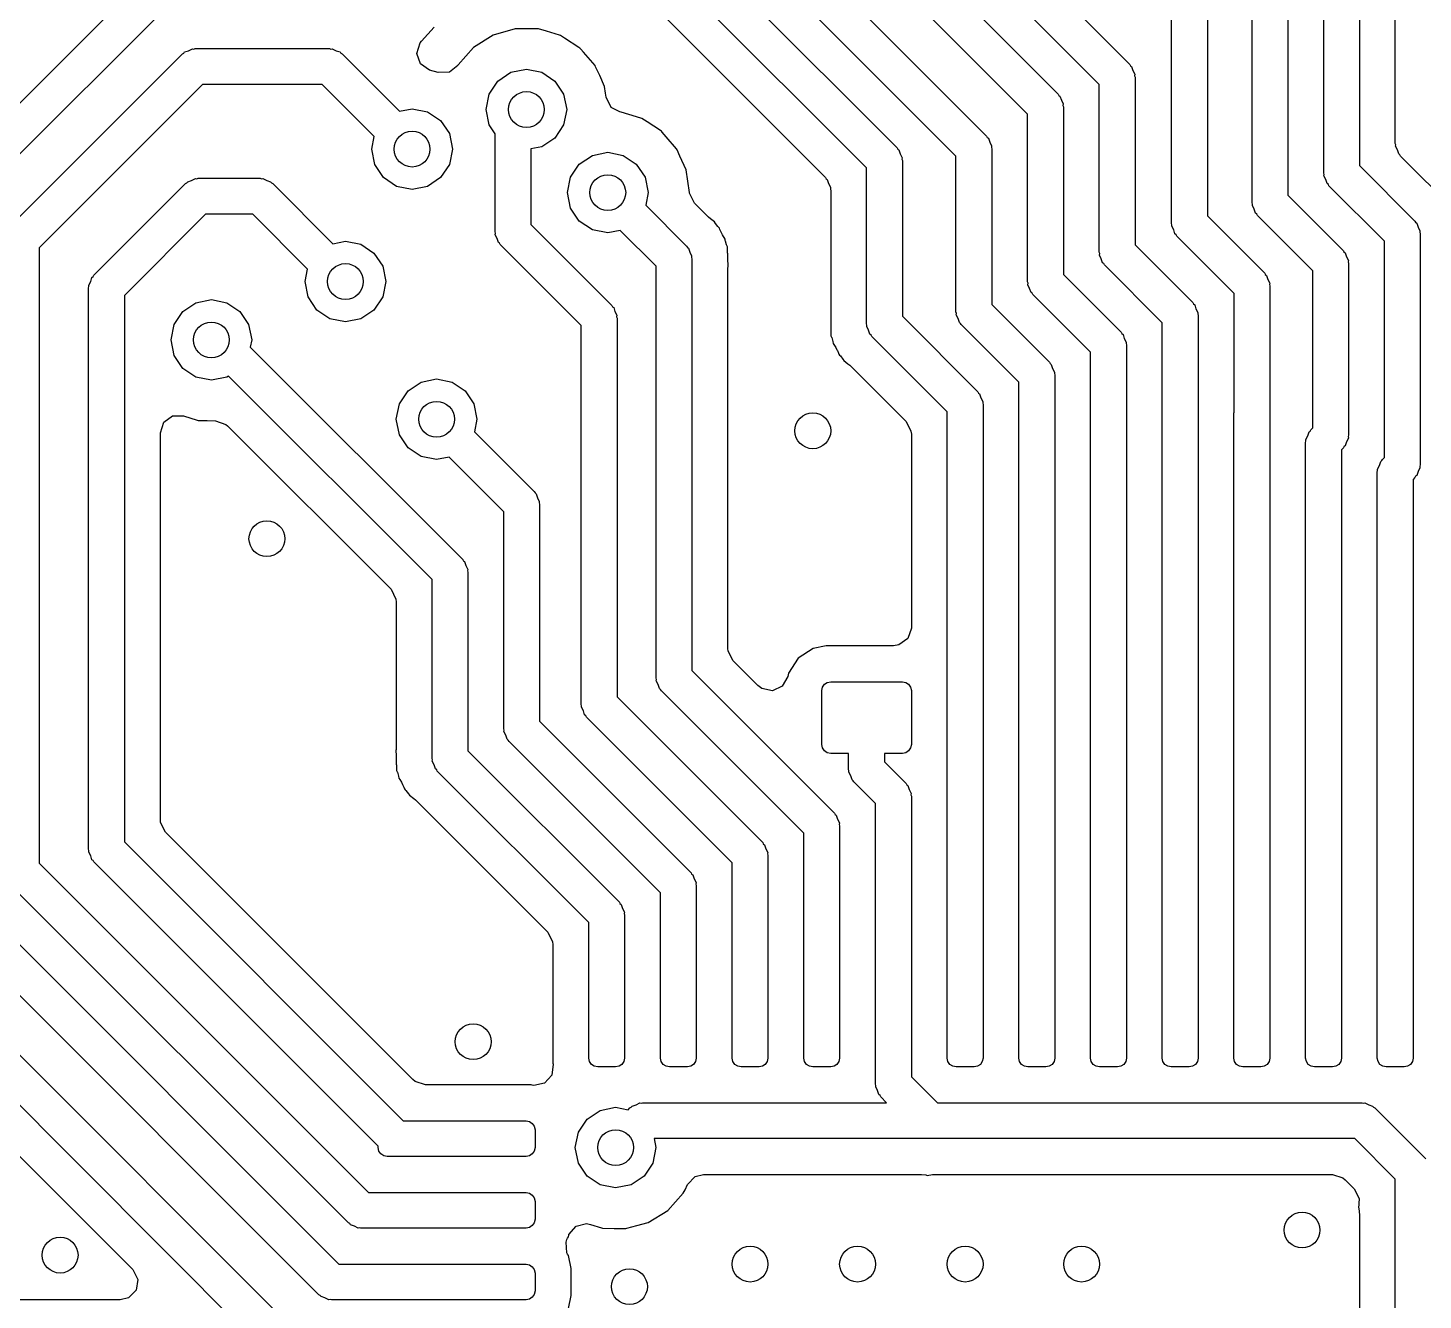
# Model space of a CAD drawing. Extents: x 100.2 to 143.8, y -109.8 to -50.2.
# Drawn here: x 126.22 to 134.01, y -96.2 to -89.1 of the extents above; entities that cross this region are included whole.
import ezdxf

# ---------------------------------------------------------------- set-up
doc = ezdxf.new("R2010")
doc.units = 0
doc.layers.add('BLACK', color=7, linetype='CONTINUOUS')

msp = doc.modelspace()

# ---------------------------------------------------------------- linework, layer by layer
at = {"layer": 'BLACK', "linetype": 'CONTINUOUS'}
for p, q in [((133.85, -89.7462), (133.85, -76.4529)), ((133.651, -76.577), (133.651, -89.8702)), ((133.451, -89.9116), (133.451, -76.6184)), ((133.251, -76.7425), (133.251, -90.0357)), ((133.051, -90.0771), (133.051, -76.7839)), ((132.602, -90.1927), (132.602, -76.8994)), ((132.802, -76.858), (132.802, -90.1512)), ((126.877, -83.8133), (132.369, -89.3054)), ((132.198, -89.4175), (126.765, -83.984)), ((126.736, -84.2373), (131.969, -89.4709)), ((131.799, -89.583), (126.624, -84.408)), ((129.212, -87.3477), (131.57, -89.7053)), ((131.399, -89.8174), (129.041, -87.4598)), ((128.813, -87.5132), (131.07, -89.7708)), ((130.9, -89.8829), (128.642, -87.6253)), ((128.458, -87.7238), (130.671, -89.9363)), ((125.708, -89.9883), (126.93, -88.7667)), ((127.042, -88.9374), (125.879, -90.1004)), ((128.417, -89.1758), (128.488, -89.0972)), ((128.933, -89.1082), (128.822, -89.1398)), ((128.94, -89.1063), (128.933, -89.1082)), ((128.933, -89.1082), (128.933, -89.1082)), ((128.947, -89.1063), (128.94, -89.1063)), ((128.992, -89.1066), (128.947, -89.1063)), ((129.069, -89.1071), (128.992, -89.1066)), ((129.114, -89.1207), (129.069, -89.1071)), ((129.186, -89.142), (129.114, -89.1207)), ((127.146, -89.2195), (127.154, -89.217)), ((127.154, -89.217), (127.903, -89.217)), ((127.903, -89.217), (127.911, -89.2195)), ((128.391, -89.2445), (128.409, -89.1859)), ((128.409, -89.1859), (128.417, -89.1758)), ((128.707, -89.2106), (128.621, -89.3073)), ((128.816, -89.1417), (128.707, -89.2106)), ((128.822, -89.1398), (128.816, -89.1417)), ((128.822, -89.1398), (128.822, -89.1398)), ((129.192, -89.1441), (129.186, -89.142)), ((129.186, -89.142), (129.186, -89.142)), ((129.215, -89.1584), (129.192, -89.1441)), ((129.295, -89.2104), (129.215, -89.1584)), ((129.301, -89.2142), (129.295, -89.2104)), ((129.295, -89.2104), (129.295, -89.2104)), ((129.305, -89.2196), (129.301, -89.2142)), ((126.112, -90.2173), (127.083, -89.2463)), ((127.083, -89.2463), (127.09, -89.2426)), ((127.09, -89.2426), (127.095, -89.2361)), ((127.095, -89.2361), (127.117, -89.2289)), ((127.117, -89.2289), (127.138, -89.2182)), ((127.138, -89.2182), (127.146, -89.2195)), ((127.911, -89.2195), (127.919, -89.2182)), ((127.919, -89.2182), (127.94, -89.2289)), ((127.94, -89.2289), (127.962, -89.2361)), ((127.962, -89.2361), (127.967, -89.2426)), ((127.967, -89.2426), (127.974, -89.2463)), ((127.974, -89.2463), (128.294, -89.5669)), ((128.412, -89.3023), (128.391, -89.2445)), ((129.32, -89.2367), (129.305, -89.2196)), ((129.305, -89.2196), (129.305, -89.2196)), ((129.385, -89.312), (129.32, -89.2367)), ((128.462, -89.337), (128.412, -89.3023)), ((128.509, -89.3511), (128.462, -89.337)), ((128.572, -89.3489), (128.509, -89.3511)), ((128.619, -89.3114), (128.572, -89.3489)), ((128.621, -89.3073), (128.619, -89.3114)), ((128.842, -89.3981), (128.915, -89.3493)), ((128.915, -89.3493), (129.002, -89.3322)), ((129.002, -89.3322), (129.088, -89.3493)), ((129.088, -89.3493), (129.161, -89.3981)), ((129.388, -89.3184), (129.385, -89.312)), ((129.411, -89.3682), (129.388, -89.3184)), ((129.388, -89.3184), (129.388, -89.3184)), ((129.438, -89.4295), (129.411, -89.3682)), ((132.369, -89.3054), (132.372, -89.3126)), ((132.372, -89.3126), (132.379, -89.3173)), ((132.379, -89.3173), (132.386, -89.3396)), ((132.386, -89.3396), (132.397, -89.3605)), ((132.397, -89.3605), (132.396, -89.3684)), ((132.396, -89.3684), (132.398, -89.3761)), ((127.195, -89.417), (126.283, -90.3294)), ((127.862, -89.417), (127.195, -89.417)), ((128.153, -89.7083), (127.862, -89.417)), ((128.794, -89.4711), (128.842, -89.3981)), ((129.161, -89.3981), (129.209, -89.4711)), ((129.444, -89.4659), (129.438, -89.4295)), ((132.198, -90.3537), (132.198, -89.4175)), ((132.398, -89.3761), (132.398, -90.3123)), ((128.777, -89.5572), (128.794, -89.4711)), ((129.209, -89.4711), (129.227, -89.5572)), ((129.447, -89.4889), (129.444, -89.4659)), ((129.475, -89.5454), (129.447, -89.4889)), ((131.969, -89.4709), (131.973, -89.4781)), ((131.973, -89.4781), (131.979, -89.4828)), ((131.979, -89.4828), (131.987, -89.5051)), ((131.987, -89.5051), (131.997, -89.5259)), ((131.997, -89.5259), (131.996, -89.5339)), ((128.294, -89.5669), (128.364, -89.553)), ((128.364, -89.553), (128.45, -89.5701)), ((128.45, -89.5701), (128.523, -89.6189)), ((128.794, -89.6433), (128.777, -89.5572)), ((129.227, -89.5572), (129.209, -89.6433)), ((129.524, -89.5696), (129.475, -89.5454)), ((129.524, -89.5707), (129.524, -89.5696)), ((129.53, -89.5727), (129.524, -89.5707)), ((129.574, -89.5858), (129.53, -89.5727)), ((129.53, -89.5727), (129.53, -89.5727)), ((129.641, -89.6057), (129.574, -89.5858)), ((129.647, -89.6077), (129.641, -89.6057)), ((129.641, -89.6057), (129.641, -89.6057)), ((131.799, -90.5192), (131.799, -89.583)), ((131.996, -89.5339), (131.999, -89.5416)), ((131.999, -89.5416), (131.999, -90.4778)), ((128.523, -89.6189), (128.572, -89.6919)), ((128.827, -89.693), (128.794, -89.6433)), ((129.209, -89.6433), (129.161, -89.7163)), ((129.675, -89.626), (129.647, -89.6077)), ((129.75, -89.6741), (129.675, -89.626)), ((129.756, -89.6779), (129.75, -89.6741)), ((129.75, -89.6741), (129.75, -89.6741)), ((129.76, -89.6832), (129.756, -89.6779)), ((129.782, -89.7088), (129.76, -89.6832)), ((129.76, -89.6832), (129.76, -89.6832)), ((128.139, -89.778), (128.153, -89.7083)), ((128.572, -89.6919), (128.589, -89.778)), ((128.827, -90.2402), (128.827, -89.693)), ((129.161, -89.7163), (129.088, -89.7651)), ((129.84, -89.7757), (129.782, -89.7088)), ((131.57, -89.7053), (131.573, -89.7125)), ((131.573, -89.7125), (131.58, -89.7172)), ((131.58, -89.7172), (131.587, -89.7395)), ((131.587, -89.7395), (131.598, -89.7604)), ((131.598, -89.7604), (131.597, -89.7683)), ((133.853, -89.7538), (133.85, -89.7462)), ((133.852, -89.7618), (133.853, -89.7538)), ((133.862, -89.7827), (133.852, -89.7618)), ((128.156, -89.8641), (128.139, -89.778)), ((128.589, -89.778), (128.572, -89.8641)), ((129.088, -89.7651), (129.027, -89.7772)), ((129.027, -89.7772), (129.027, -90.1988)), ((129.297, -89.8618), (129.37, -89.813)), ((129.37, -89.813), (129.456, -89.7959)), ((129.456, -89.7959), (129.542, -89.813)), ((129.542, -89.813), (129.615, -89.8618)), ((129.843, -89.7821), (129.84, -89.7757)), ((129.859, -89.8176), (129.843, -89.7821)), ((129.843, -89.7821), (129.843, -89.7821)), ((129.893, -89.8931), (129.859, -89.8176)), ((131.07, -89.7708), (131.074, -89.778)), ((131.074, -89.778), (131.08, -89.7827)), ((131.08, -89.7827), (131.088, -89.805)), ((131.088, -89.805), (131.098, -89.8259)), ((131.098, -89.8259), (131.097, -89.8338)), ((131.097, -89.8338), (131.1, -89.8415)), ((131.399, -90.687), (131.399, -89.8174)), ((131.597, -89.7683), (131.599, -89.776)), ((131.599, -89.776), (131.599, -90.6456)), ((133.87, -89.8049), (133.862, -89.7827)), ((133.876, -89.8097), (133.87, -89.8049)), ((133.88, -89.8169), (133.876, -89.8097)), ((134.189, -90.1261), (133.88, -89.8169)), ((128.205, -89.9371), (128.156, -89.8641)), ((128.572, -89.8641), (128.523, -89.9371)), ((129.248, -89.9348), (129.297, -89.8618)), ((129.615, -89.8618), (129.664, -89.9348)), ((129.912, -90.0209), (129.893, -89.8931)), ((130.9, -90.7525), (130.9, -89.8829)), ((131.1, -89.8415), (131.1, -90.7111)), ((133.453, -89.9193), (133.451, -89.9116)), ((133.651, -89.8702), (133.96, -90.1795)), ((126.588, -90.4823), (127.1, -89.9703)), ((127.1, -89.9703), (127.107, -89.9666)), ((127.107, -89.9666), (127.112, -89.9601)), ((127.112, -89.9601), (127.134, -89.9529)), ((127.134, -89.9529), (127.155, -89.9422)), ((127.155, -89.9422), (127.163, -89.9435)), ((127.163, -89.9435), (127.171, -89.941)), ((127.171, -89.941), (127.516, -89.941)), ((127.516, -89.941), (127.524, -89.9435)), ((127.524, -89.9435), (127.532, -89.9422)), ((127.532, -89.9422), (127.553, -89.9529)), ((127.553, -89.9529), (127.575, -89.9601)), ((127.575, -89.9601), (127.58, -89.9666)), ((127.58, -89.9666), (127.587, -89.9703)), ((127.587, -89.9703), (127.922, -90.3059)), ((128.278, -89.9859), (128.205, -89.9371)), ((128.364, -90.003), (128.278, -89.9859)), ((128.45, -89.9859), (128.364, -90.003)), ((128.523, -89.9371), (128.45, -89.9859)), ((129.231, -90.0209), (129.248, -89.9348)), ((129.664, -89.9348), (129.681, -90.0209)), ((130.671, -89.9363), (130.674, -89.9435)), ((130.674, -89.9435), (130.681, -89.9482)), ((130.681, -89.9482), (130.688, -89.9705)), ((130.688, -89.9705), (130.699, -89.9913)), ((130.699, -89.9913), (130.698, -89.9955)), ((130.698, -89.9955), (130.699, -90.003)), ((133.452, -89.9273), (133.453, -89.9193)), ((133.463, -89.9482), (133.452, -89.9273)), ((133.47, -89.9704), (133.463, -89.9482)), ((133.477, -89.9752), (133.47, -89.9704)), ((133.48, -89.9824), (133.477, -89.9752)), ((133.79, -90.2916), (133.48, -89.9824)), ((129.248, -90.107), (129.231, -90.0209)), ((129.681, -90.0209), (129.668, -90.0906)), ((129.912, -90.0213), (129.912, -90.0209)), ((129.912, -90.0247), (129.912, -90.0213)), ((129.94, -90.0792), (129.912, -90.0247)), ((130.699, -90.003), (130.7, -90.007)), ((130.7, -90.007), (130.7, -90.7874)), ((133.251, -90.0357), (133.561, -90.345)), ((127.212, -90.141), (126.759, -90.5944)), ((127.475, -90.141), (127.212, -90.141)), ((127.781, -90.4473), (127.475, -90.141)), ((129.297, -90.18), (129.248, -90.107)), ((129.668, -90.0906), (129.896, -90.3193)), ((130.019, -90.1582), (129.94, -90.0792)), ((132.802, -90.1512), (133.122, -90.4709)), ((133.054, -90.0848), (133.051, -90.0771)), ((133.053, -90.0928), (133.054, -90.0848)), ((133.063, -90.1136), (133.053, -90.0928)), ((133.071, -90.1359), (133.063, -90.1136)), ((133.077, -90.1407), (133.071, -90.1359)), ((133.081, -90.1478), (133.077, -90.1407)), ((133.39, -90.4571), (133.081, -90.1478)), ((129.027, -90.1988), (129.478, -90.6503)), ((129.37, -90.2287), (129.297, -90.18)), ((129.456, -90.2459), (129.37, -90.2287)), ((130.029, -90.167), (130.019, -90.1582)), ((130.052, -90.1847), (130.029, -90.167)), ((130.057, -90.1924), (130.052, -90.1847)), ((130.057, -90.1926), (130.057, -90.1924)), ((130.071, -90.2107), (130.057, -90.1926)), ((130.076, -90.2151), (130.071, -90.2107)), ((130.08, -90.2199), (130.076, -90.2151)), ((130.082, -90.2264), (130.08, -90.2199)), ((130.09, -90.2444), (130.082, -90.2264)), ((130.082, -90.2264), (130.082, -90.2264)), ((132.604, -90.2003), (132.602, -90.1927)), ((132.603, -90.2083), (132.604, -90.2003)), ((132.614, -90.2292), (132.603, -90.2083)), ((133.96, -90.1795), (133.964, -90.1867)), ((133.964, -90.1867), (133.97, -90.1914)), ((133.97, -90.1914), (133.978, -90.2137)), ((133.978, -90.2137), (133.988, -90.2346)), ((127.922, -90.3059), (127.992, -90.292)), ((127.992, -90.292), (128.078, -90.3091)), ((128.829, -90.2479), (128.827, -90.2402)), ((128.828, -90.2558), (128.829, -90.2479)), ((128.839, -90.2767), (128.828, -90.2558)), ((128.846, -90.299), (128.839, -90.2767)), ((128.852, -90.3037), (128.846, -90.299)), ((128.856, -90.3109), (128.852, -90.3037)), ((129.526, -90.232), (129.456, -90.2459)), ((129.726, -90.4314), (129.526, -90.232)), ((130.097, -90.2573), (130.09, -90.2444)), ((130.111, -90.28), (130.097, -90.2573)), ((130.112, -90.2889), (130.111, -90.28)), ((130.113, -90.2913), (130.112, -90.2889)), ((130.112, -90.2889), (130.112, -90.2889)), ((130.119, -90.3122), (130.113, -90.2913)), ((132.621, -90.2514), (132.614, -90.2292)), ((132.628, -90.2562), (132.621, -90.2514)), ((132.631, -90.2634), (132.628, -90.2562)), ((132.951, -90.5831), (132.631, -90.2634)), ((133.79, -91.499), (133.79, -90.2916)), ((133.988, -90.2346), (133.987, -90.2425)), ((133.987, -90.2425), (133.99, -90.2502)), ((133.99, -90.2502), (133.99, -91.5405)), ((126.283, -90.3294), (126.283, -93.7623)), ((128.078, -90.3091), (128.151, -90.3579)), ((128.151, -90.3579), (128.2, -90.4309)), ((129.308, -90.7624), (128.856, -90.3109)), ((129.896, -90.3193), (129.9, -90.3265)), ((129.9, -90.3265), (129.906, -90.3312)), ((129.906, -90.3312), (129.914, -90.3535)), ((129.914, -90.3535), (129.924, -90.3744)), ((129.924, -90.3744), (129.923, -90.3823)), ((129.923, -90.3823), (129.926, -90.39)), ((130.124, -90.3228), (130.119, -90.3122)), ((130.125, -90.3503), (130.124, -90.3228)), ((130.125, -90.3524), (130.125, -90.3503)), ((130.125, -90.3576), (130.125, -90.3524)), ((130.126, -90.3621), (130.125, -90.3576)), ((130.126, -90.3815), (130.126, -90.3621)), ((130.126, -90.3852), (130.126, -90.3815)), ((132.201, -90.3614), (132.198, -90.3537)), ((132.199, -90.3693), (132.201, -90.3614)), ((132.21, -90.3902), (132.199, -90.3693)), ((132.398, -90.3123), (132.721, -90.6349)), ((133.561, -90.345), (133.564, -90.3522)), ((133.564, -90.3522), (133.571, -90.3569)), ((133.571, -90.3569), (133.578, -90.3792)), ((133.578, -90.3792), (133.589, -90.4)), ((127.767, -90.517), (127.781, -90.4473)), ((128.2, -90.4309), (128.217, -90.517)), ((129.726, -92.7295), (129.726, -90.4314)), ((129.926, -90.39), (129.926, -92.6881)), ((130.128, -90.4347), (130.126, -90.3852)), ((130.126, -90.4394), (130.128, -90.4347)), ((130.126, -90.4435), (130.126, -90.4394)), ((130.126, -92.564), (130.126, -90.4435)), ((132.217, -90.4125), (132.21, -90.3902)), ((132.224, -90.4172), (132.217, -90.4125)), ((132.227, -90.4244), (132.224, -90.4172)), ((132.55, -90.7471), (132.227, -90.4244)), ((133.39, -91.3335), (133.39, -90.4571)), ((133.589, -90.4), (133.588, -90.408)), ((133.588, -90.408), (133.59, -90.4157)), ((133.59, -90.4157), (133.59, -91.375)), ((126.56, -90.5374), (126.571, -90.5165)), ((126.561, -90.5453), (126.56, -90.5374)), ((126.571, -90.5165), (126.578, -90.4942)), ((126.578, -90.4942), (126.585, -90.4895)), ((126.585, -90.4895), (126.588, -90.4823)), ((127.784, -90.6031), (127.767, -90.517)), ((128.217, -90.517), (128.2, -90.6031)), ((131.801, -90.5269), (131.799, -90.5192)), ((131.8, -90.5348), (131.801, -90.5269)), ((131.81, -90.5557), (131.8, -90.5348)), ((131.999, -90.4778), (132.321, -90.7999)), ((133.122, -90.4709), (133.125, -90.4781)), ((133.125, -90.4781), (133.132, -90.4829)), ((133.132, -90.4829), (133.139, -90.5051)), ((133.139, -90.5051), (133.15, -90.526)), ((133.15, -90.526), (133.148, -90.534)), ((133.148, -90.534), (133.151, -90.5416)), ((126.559, -90.553), (126.561, -90.5453)), ((126.559, -93.685), (126.559, -90.553)), ((126.759, -90.5944), (126.759, -93.6436)), ((127.158, -90.6351), (127.244, -90.618)), ((127.244, -90.618), (127.33, -90.6351)), ((127.833, -90.6761), (127.784, -90.6031)), ((128.2, -90.6031), (128.151, -90.6761)), ((131.818, -90.578), (131.81, -90.5557)), ((131.824, -90.5827), (131.818, -90.578)), ((131.828, -90.5899), (131.824, -90.5827)), ((132.15, -90.9121), (131.828, -90.5899)), ((132.951, -91.247), (132.951, -90.5831)), ((133.151, -90.5416), (133.151, -91.249)), ((127.036, -90.7569), (127.085, -90.6839)), ((127.085, -90.6839), (127.158, -90.6351)), ((127.33, -90.6351), (127.403, -90.6839)), ((127.403, -90.6839), (127.452, -90.7569)), ((127.906, -90.7249), (127.833, -90.6761)), ((128.151, -90.6761), (128.078, -90.7249)), ((129.478, -90.6503), (129.482, -90.6575)), ((129.482, -90.6575), (129.489, -90.6622)), ((129.489, -90.6622), (129.496, -90.6845)), ((129.496, -90.6845), (129.506, -90.7054)), ((131.402, -90.6947), (131.399, -90.687)), ((131.4, -90.7027), (131.402, -90.6947)), ((131.599, -90.6456), (131.921, -90.9673)), ((132.721, -90.6349), (132.724, -90.6421)), ((132.724, -90.6421), (132.731, -90.6469)), ((132.731, -90.6469), (132.738, -90.6691)), ((132.738, -90.6691), (132.749, -90.69)), ((132.749, -90.69), (132.748, -90.698)), ((127.019, -90.843), (127.036, -90.7569)), ((127.452, -90.7569), (127.469, -90.843)), ((127.992, -90.742), (127.906, -90.7249)), ((128.078, -90.7249), (127.992, -90.742)), ((129.308, -92.8767), (129.308, -90.7624)), ((129.506, -90.7054), (129.505, -90.7133)), ((129.505, -90.7133), (129.508, -90.721)), ((129.508, -90.721), (129.508, -92.8353)), ((130.902, -90.7602), (130.9, -90.7525)), ((130.901, -90.7682), (130.902, -90.7602)), ((130.911, -90.789), (130.901, -90.7682)), ((131.1, -90.7111), (131.521, -91.1323)), ((131.411, -90.7235), (131.4, -90.7027)), ((131.418, -90.7458), (131.411, -90.7235)), ((131.425, -90.7506), (131.418, -90.7458)), ((131.428, -90.7577), (131.425, -90.7506)), ((131.75, -91.0794), (131.428, -90.7577)), ((132.55, -94.85), (132.55, -90.7471)), ((132.748, -90.698), (132.75, -90.7057)), ((132.75, -90.7057), (132.75, -94.85)), ((127.036, -90.9291), (127.019, -90.843)), ((127.469, -90.843), (127.461, -90.8827)), ((130.7, -90.7874), (130.7, -90.7901)), ((130.7, -90.7901), (130.701, -90.8197)), ((130.701, -90.8197), (130.705, -90.8281)), ((130.705, -90.8281), (130.705, -90.8281)), ((130.705, -90.8281), (130.706, -90.8303)), ((130.706, -90.8303), (130.712, -90.8512)), ((130.712, -90.8512), (130.714, -90.8626)), ((130.919, -90.8113), (130.911, -90.789)), ((130.925, -90.816), (130.919, -90.8113)), ((130.929, -90.8232), (130.925, -90.816)), ((131.35, -91.2444), (130.929, -90.8232)), ((132.321, -90.7999), (132.324, -90.8071)), ((132.324, -90.8071), (132.331, -90.8119)), ((132.331, -90.8119), (132.338, -90.8341)), ((132.338, -90.8341), (132.349, -90.855)), ((127.085, -91.0021), (127.036, -90.9291)), ((127.461, -90.8827), (128.647, -92.0683)), ((130.714, -90.8626), (130.721, -90.8736)), ((130.721, -90.8736), (130.728, -90.8852)), ((130.728, -90.8852), (130.735, -90.8981)), ((130.735, -90.8981), (130.737, -90.9025)), ((130.737, -90.9025), (130.743, -90.9161)), ((130.743, -90.9161), (130.745, -90.9226)), ((130.745, -90.9226), (130.749, -90.9275)), ((130.749, -90.9275), (130.754, -90.9318)), ((132.15, -94.85), (132.15, -90.9121)), ((132.349, -90.855), (132.348, -90.863)), ((132.348, -90.863), (132.35, -90.8707)), ((132.35, -90.8707), (132.35, -94.85)), ((127.158, -91.0509), (127.085, -91.0021)), ((130.754, -90.9318), (130.768, -90.9499)), ((130.768, -90.9499), (130.773, -90.9579)), ((130.773, -90.9579), (130.796, -90.9755)), ((130.796, -90.9755), (130.806, -90.9843)), ((130.806, -90.9843), (131.121, -91.2985)), ((131.921, -90.9673), (131.924, -90.9745)), ((131.924, -90.9745), (131.931, -90.9792)), ((131.931, -90.9792), (131.938, -91.0015)), ((131.938, -91.0015), (131.949, -91.0224)), ((127.244, -91.068), (127.158, -91.0509)), ((127.33, -91.0509), (127.244, -91.068)), ((127.34, -91.0443), (127.33, -91.0509)), ((128.476, -92.1804), (127.34, -91.0443)), ((128.342, -91.1265), (128.415, -91.0778)), ((128.415, -91.0778), (128.501, -91.0606)), ((128.501, -91.0606), (128.587, -91.0778)), ((128.587, -91.0778), (128.66, -91.1265)), ((131.75, -94.85), (131.75, -91.0794)), ((131.949, -91.0224), (131.948, -91.0303)), ((131.948, -91.0303), (131.95, -91.038)), ((131.95, -91.038), (131.95, -94.85)), ((128.293, -91.1995), (128.342, -91.1265)), ((128.66, -91.1265), (128.709, -91.1995)), ((131.521, -91.1323), (131.524, -91.1395)), ((131.524, -91.1395), (131.531, -91.1442)), ((131.531, -91.1442), (131.538, -91.1665)), ((128.276, -91.2856), (128.293, -91.1995)), ((128.709, -91.1995), (128.726, -91.2856)), ((131.538, -91.1665), (131.549, -91.1874)), ((131.549, -91.1874), (131.548, -91.1953)), ((131.548, -91.1953), (131.55, -91.203)), ((131.55, -91.203), (131.55, -94.85)), ((126.96, -91.3608), (126.978, -91.3026)), ((126.978, -91.3026), (127.028, -91.2666)), ((127.028, -91.2666), (127.088, -91.2663)), ((127.088, -91.2663), (127.164, -91.2902)), ((127.164, -91.2902), (127.165, -91.2902)), ((127.165, -91.2902), (127.171, -91.2923)), ((127.171, -91.2923), (127.22, -91.2932)), ((127.22, -91.2932), (127.267, -91.294)), ((127.267, -91.294), (127.325, -91.314)), ((127.325, -91.314), (127.335, -91.323)), ((128.293, -91.3717), (128.276, -91.2856)), ((128.726, -91.2856), (128.712, -91.3554)), ((131.121, -91.2985), (131.148, -91.353)), ((131.35, -94.85), (131.35, -91.2444)), ((132.95, -91.25), (132.951, -91.247)), ((132.95, -94.85), (132.95, -91.25)), ((133.151, -91.249), (133.15, -91.252)), ((133.15, -91.252), (133.15, -94.85)), ((126.96, -93.5195), (126.96, -91.3608)), ((127.335, -91.323), (128.247, -92.2345)), ((128.342, -91.4447), (128.293, -91.3717)), ((128.712, -91.3554), (129.046, -91.6896)), ((131.148, -91.353), (131.15, -91.3685)), ((131.15, -91.3685), (131.15, -91.8975)), ((133.351, -91.3993), (133.362, -91.3785)), ((133.362, -91.3785), (133.369, -91.3562)), ((133.369, -91.3562), (133.376, -91.3515)), ((133.376, -91.3515), (133.379, -91.3443)), ((133.379, -91.3443), (133.39, -91.3335)), ((133.589, -91.3906), (133.578, -91.4115)), ((133.59, -91.375), (133.588, -91.3826)), ((133.588, -91.3826), (133.589, -91.3906)), ((128.415, -91.4935), (128.342, -91.4447)), ((133.35, -91.415), (133.352, -91.4073)), ((133.35, -94.85), (133.35, -91.415)), ((133.352, -91.4073), (133.351, -91.3993)), ((133.561, -91.4457), (133.55, -91.4564)), ((133.55, -91.4564), (133.55, -94.85)), ((133.564, -91.4385), (133.561, -91.4457)), ((133.571, -91.4337), (133.564, -91.4385)), ((133.578, -91.4115), (133.571, -91.4337)), ((128.501, -91.5106), (128.415, -91.4935)), ((128.571, -91.4968), (128.501, -91.5106)), ((128.876, -91.8017), (128.571, -91.4968)), ((133.751, -91.5643), (133.762, -91.5435)), ((133.762, -91.5435), (133.769, -91.5212)), ((133.769, -91.5212), (133.776, -91.5165)), ((133.776, -91.5165), (133.779, -91.5093)), ((133.779, -91.5093), (133.79, -91.499)), ((133.99, -91.5405), (133.987, -91.5481)), ((133.987, -91.5481), (133.988, -91.5561)), ((133.75, -91.58), (133.752, -91.5723)), ((133.75, -94.85), (133.75, -91.58)), ((133.752, -91.5723), (133.751, -91.5643)), ((133.96, -91.6112), (133.95, -91.6214)), ((133.95, -91.6214), (133.95, -94.85)), ((133.964, -91.604), (133.96, -91.6112)), ((133.97, -91.5992), (133.964, -91.604)), ((133.978, -91.577), (133.97, -91.5992)), ((133.988, -91.5561), (133.978, -91.577)), ((129.046, -91.6896), (129.05, -91.6967)), ((129.05, -91.6967), (129.056, -91.7015)), ((129.056, -91.7015), (129.064, -91.7238)), ((129.064, -91.7238), (129.074, -91.7446)), ((129.074, -91.7446), (129.073, -91.7526)), ((129.073, -91.7526), (129.076, -91.7603)), ((129.076, -91.7603), (129.076, -92.9711)), ((128.876, -93.0125), (128.876, -91.8017)), ((131.15, -91.8975), (131.15, -91.9)), ((131.15, -91.9), (131.15, -92.2)), ((128.647, -92.0683), (128.65, -92.0755)), ((128.65, -92.0755), (128.657, -92.0802)), ((128.657, -92.0802), (128.664, -92.1025)), ((128.664, -92.1025), (128.675, -92.1234)), ((128.675, -92.1234), (128.674, -92.1313)), ((128.674, -92.1313), (128.676, -92.139)), ((128.676, -92.139), (128.676, -93.1366)), ((128.247, -92.2345), (128.274, -92.289)), ((128.476, -93.178), (128.476, -92.1804)), ((131.15, -92.2), (131.15, -92.2025)), ((131.15, -92.2025), (131.15, -92.4505)), ((128.274, -92.289), (128.276, -92.3045)), ((128.276, -92.3045), (128.276, -93.1245)), ((131.15, -92.4505), (131.131, -92.5087)), ((130.127, -92.5795), (130.126, -92.564)), ((130.602, -92.564), (130.519, -92.6194)), ((130.675, -92.5495), (130.602, -92.564)), ((131.051, -92.5495), (130.675, -92.5495)), ((131.081, -92.5447), (131.051, -92.5495)), ((131.131, -92.5087), (131.081, -92.5447)), ((130.155, -92.634), (130.127, -92.5795)), ((130.293, -92.7721), (130.155, -92.634)), ((130.519, -92.6194), (130.464, -92.7023)), ((129.926, -92.6881), (130.721, -93.4833)), ((130.462, -92.7118), (130.46, -92.7215)), ((130.464, -92.7023), (130.462, -92.7118)), ((130.462, -92.7118), (130.462, -92.7118)), ((129.728, -92.7372), (129.726, -92.7295)), ((129.727, -92.7452), (129.728, -92.7372)), ((129.737, -92.766), (129.727, -92.7452)), ((129.745, -92.7883), (129.737, -92.766)), ((129.751, -92.793), (129.745, -92.7883)), ((129.755, -92.8002), (129.751, -92.793)), ((130.315, -92.7885), (130.293, -92.7721)), ((130.375, -92.8005), (130.315, -92.7885)), ((130.43, -92.7748), (130.375, -92.8005)), ((130.46, -92.7215), (130.43, -92.7748)), ((130.65, -92.8), (130.654, -92.7809)), ((130.654, -92.7809), (130.665, -92.7646)), ((130.665, -92.7646), (130.681, -92.7538)), ((130.681, -92.7538), (130.7, -92.75)), ((130.7, -92.75), (131.1, -92.75)), ((131.1, -92.75), (131.119, -92.7538)), ((131.119, -92.7538), (131.135, -92.7646)), ((131.135, -92.7646), (131.146, -92.7809)), ((131.146, -92.7809), (131.15, -92.8)), ((129.508, -92.8353), (130.321, -93.6483)), ((130.55, -93.5954), (129.755, -92.8002)), ((130.65, -93.1), (130.65, -92.8)), ((131.15, -92.8), (131.15, -93.1)), ((129.31, -92.8843), (129.308, -92.8767)), ((129.309, -92.8923), (129.31, -92.8843)), ((129.32, -92.9132), (129.309, -92.8923)), ((129.327, -92.9355), (129.32, -92.9132)), ((129.333, -92.9402), (129.327, -92.9355)), ((129.337, -92.9474), (129.333, -92.9402)), ((130.15, -93.7604), (129.337, -92.9474)), ((128.878, -93.0202), (128.876, -93.0125)), ((128.877, -93.0282), (128.878, -93.0202)), ((128.887, -93.049), (128.877, -93.0282)), ((129.076, -92.9711), (129.921, -93.8163)), ((128.895, -93.0713), (128.887, -93.049)), ((128.901, -93.076), (128.895, -93.0713)), ((128.905, -93.0832), (128.901, -93.076)), ((129.75, -93.9284), (128.905, -93.0832)), ((130.654, -93.1191), (130.65, -93.1)), ((131.15, -93.1), (131.146, -93.1191)), ((128.275, -93.1286), (128.274, -93.1333)), ((128.274, -93.1333), (128.275, -93.1616)), ((128.276, -93.1245), (128.275, -93.1286)), ((128.275, -93.1616), (128.275, -93.1828)), ((128.275, -93.1828), (128.276, -93.1865)), ((128.276, -93.1865), (128.276, -93.2059)), ((128.478, -93.1857), (128.476, -93.178)), ((128.477, -93.1936), (128.478, -93.1857)), ((128.676, -93.1366), (129.521, -93.9813)), ((130.665, -93.1354), (130.654, -93.1191)), ((130.681, -93.1462), (130.665, -93.1354)), ((130.7, -93.15), (130.681, -93.1462)), ((130.8, -93.15), (130.7, -93.15)), ((130.8, -93.239), (130.8, -93.15)), ((131.1, -93.15), (131, -93.15)), ((131, -93.15), (131, -93.1976)), ((131.119, -93.1462), (131.1, -93.15)), ((131.135, -93.1354), (131.119, -93.1462)), ((131.146, -93.1191), (131.135, -93.1354)), ((128.276, -93.2059), (128.276, -93.2104)), ((128.276, -93.2104), (128.277, -93.2156)), ((128.277, -93.2156), (128.278, -93.2452)), ((128.278, -93.2452), (128.281, -93.2536)), ((128.281, -93.2536), (128.281, -93.2536)), ((128.281, -93.2536), (128.282, -93.2558)), ((128.282, -93.2558), (128.289, -93.2767)), ((128.488, -93.2145), (128.477, -93.1936)), ((128.495, -93.2368), (128.488, -93.2145)), ((128.502, -93.2415), (128.495, -93.2368)), ((128.505, -93.2487), (128.502, -93.2415)), ((129.35, -94.0934), (128.505, -93.2487)), ((130.802, -93.2467), (130.8, -93.239)), ((130.801, -93.2547), (130.802, -93.2467)), ((130.812, -93.2755), (130.801, -93.2547)), ((131, -93.1976), (131.121, -93.3183)), ((128.289, -93.2767), (128.291, -93.2881)), ((128.291, -93.2881), (128.296, -93.2958)), ((128.296, -93.2958), (128.305, -93.3107)), ((128.305, -93.3107), (128.311, -93.3236)), ((128.311, -93.3236), (128.318, -93.3391)), ((128.318, -93.3391), (128.322, -93.3481)), ((130.819, -93.2978), (130.812, -93.2755)), ((130.826, -93.3025), (130.819, -93.2978)), ((130.829, -93.3097), (130.826, -93.3025)), ((130.95, -93.4304), (130.829, -93.3097)), ((131.121, -93.3183), (131.124, -93.3255)), ((131.124, -93.3255), (131.131, -93.3302)), ((131.131, -93.3302), (131.138, -93.3525)), ((128.322, -93.3481), (128.326, -93.3529)), ((128.326, -93.3529), (128.33, -93.3573)), ((128.33, -93.3573), (128.345, -93.3754)), ((128.345, -93.3754), (128.35, -93.3833)), ((128.35, -93.3833), (128.373, -93.401)), ((128.373, -93.401), (128.383, -93.4098)), ((128.383, -93.4098), (129.121, -94.1475)), ((131.138, -93.3525), (131.149, -93.3734)), ((131.149, -93.3734), (131.148, -93.3813)), ((131.148, -93.3813), (131.15, -93.389)), ((131.15, -93.389), (131.15, -94.9543)), ((130.721, -93.4833), (130.724, -93.4905)), ((130.724, -93.4905), (130.731, -93.4952)), ((130.731, -93.4952), (130.738, -93.5175)), ((130.95, -94.9957), (130.95, -93.4304)), ((126.961, -93.535), (126.96, -93.5195)), ((126.988, -93.5895), (126.961, -93.535)), ((130.738, -93.5175), (130.749, -93.5384)), ((130.749, -93.5384), (130.748, -93.5463)), ((130.748, -93.5463), (130.75, -93.554)), ((130.75, -93.554), (130.75, -94.85)), ((126.759, -93.6436), (128.315, -95.2)), ((128.369, -94.9705), (126.988, -93.5895)), ((130.321, -93.6483), (130.324, -93.6555)), ((130.55, -94.85), (130.55, -93.5954)), ((126.561, -93.6927), (126.559, -93.685)), ((126.56, -93.7006), (126.561, -93.6927)), ((126.571, -93.7215), (126.56, -93.7006)), ((126.578, -93.7438), (126.571, -93.7215)), ((130.324, -93.6555), (130.331, -93.6602)), ((130.331, -93.6602), (130.338, -93.6825)), ((130.338, -93.6825), (130.349, -93.7034)), ((130.349, -93.7034), (130.348, -93.7113)), ((130.348, -93.7113), (130.35, -93.719)), ((130.35, -93.719), (130.35, -94.85)), ((126.283, -93.7623), (128.121, -95.6)), ((126.585, -93.7485), (126.578, -93.7438)), ((126.588, -93.7557), (126.585, -93.7485)), ((128.175, -95.3424), (126.588, -93.7557)), ((130.15, -94.85), (130.15, -93.7604)), ((128.009, -95.7707), (126.112, -93.8744)), ((129.921, -93.8163), (129.924, -93.8235)), ((129.924, -93.8235), (129.931, -93.8282)), ((129.931, -93.8282), (129.938, -93.8505)), ((129.938, -93.8505), (129.949, -93.8714)), ((129.949, -93.8714), (129.948, -93.8793)), ((129.948, -93.8793), (129.95, -93.887)), ((129.95, -93.887), (129.95, -94.85)), ((125.879, -93.9233), (127.956, -96)), ((129.75, -94.85), (129.75, -93.9284)), ((127.844, -96.1707), (125.708, -94.0354)), ((129.521, -93.9813), (129.524, -93.9885)), ((129.524, -93.9885), (129.531, -93.9932)), ((129.531, -93.9932), (129.538, -94.0155)), ((129.538, -94.0155), (129.549, -94.0364)), ((129.549, -94.0364), (129.548, -94.0443)), ((129.35, -94.85), (129.35, -94.0934)), ((129.548, -94.0443), (129.55, -94.052)), ((129.55, -94.052), (129.55, -94.85)), ((125.479, -94.1381), (127.741, -96.4)), ((129.121, -94.1475), (129.148, -94.202)), ((127.629, -96.5707), (125.309, -94.2502)), ((129.148, -94.202), (129.15, -94.2175)), ((129.15, -94.2175), (129.15, -94.8747)), ((125.186, -94.4113), (126.806, -96.031)), ((129.152, -94.8852), (129.144, -94.9459)), ((129.15, -94.8747), (129.15, -94.8794)), ((129.15, -94.8794), (129.15, -94.8794)), ((129.15, -94.8794), (129.152, -94.8852)), ((129.354, -94.8691), (129.35, -94.85)), ((129.365, -94.8854), (129.354, -94.8691)), ((129.381, -94.8962), (129.365, -94.8854)), ((129.4, -94.9), (129.381, -94.8962)), ((129.5, -94.9), (129.4, -94.9)), ((129.519, -94.8962), (129.5, -94.9)), ((129.535, -94.8854), (129.519, -94.8962)), ((129.546, -94.8691), (129.535, -94.8854)), ((129.55, -94.85), (129.546, -94.8691)), ((129.754, -94.8691), (129.75, -94.85)), ((129.765, -94.8854), (129.754, -94.8691)), ((129.781, -94.8962), (129.765, -94.8854)), ((129.8, -94.9), (129.781, -94.8962)), ((129.9, -94.9), (129.8, -94.9)), ((129.919, -94.8962), (129.9, -94.9)), ((129.935, -94.8854), (129.919, -94.8962)), ((129.946, -94.8691), (129.935, -94.8854)), ((129.95, -94.85), (129.946, -94.8691)), ((130.154, -94.8691), (130.15, -94.85)), ((130.165, -94.8854), (130.154, -94.8691)), ((130.181, -94.8962), (130.165, -94.8854)), ((130.2, -94.9), (130.181, -94.8962)), ((130.3, -94.9), (130.2, -94.9)), ((130.319, -94.8962), (130.3, -94.9)), ((130.335, -94.8854), (130.319, -94.8962)), ((130.346, -94.8691), (130.335, -94.8854)), ((130.35, -94.85), (130.346, -94.8691)), ((130.554, -94.8691), (130.55, -94.85)), ((130.565, -94.8854), (130.554, -94.8691)), ((130.581, -94.8962), (130.565, -94.8854)), ((130.6, -94.9), (130.581, -94.8962)), ((130.7, -94.9), (130.6, -94.9)), ((130.719, -94.8962), (130.7, -94.9)), ((130.735, -94.8854), (130.719, -94.8962)), ((130.746, -94.8691), (130.735, -94.8854)), ((130.75, -94.85), (130.746, -94.8691)), ((131.354, -94.8691), (131.35, -94.85)), ((131.365, -94.8854), (131.354, -94.8691)), ((131.381, -94.8962), (131.365, -94.8854)), ((131.4, -94.9), (131.381, -94.8962)), ((131.5, -94.9), (131.4, -94.9)), ((131.519, -94.8962), (131.5, -94.9)), ((131.535, -94.8854), (131.519, -94.8962)), ((131.546, -94.8691), (131.535, -94.8854)), ((131.55, -94.85), (131.546, -94.8691)), ((131.754, -94.8691), (131.75, -94.85)), ((131.765, -94.8854), (131.754, -94.8691)), ((131.781, -94.8962), (131.765, -94.8854)), ((131.8, -94.9), (131.781, -94.8962)), ((131.9, -94.9), (131.8, -94.9)), ((131.919, -94.8962), (131.9, -94.9)), ((131.935, -94.8854), (131.919, -94.8962)), ((131.946, -94.8691), (131.935, -94.8854)), ((131.95, -94.85), (131.946, -94.8691)), ((132.154, -94.8691), (132.15, -94.85)), ((132.165, -94.8854), (132.154, -94.8691)), ((132.181, -94.8962), (132.165, -94.8854)), ((132.2, -94.9), (132.181, -94.8962)), ((132.3, -94.9), (132.2, -94.9)), ((132.319, -94.8962), (132.3, -94.9)), ((132.335, -94.8854), (132.319, -94.8962)), ((132.346, -94.8691), (132.335, -94.8854)), ((132.35, -94.85), (132.346, -94.8691)), ((132.554, -94.8691), (132.55, -94.85)), ((132.565, -94.8854), (132.554, -94.8691)), ((132.581, -94.8962), (132.565, -94.8854)), ((132.6, -94.9), (132.581, -94.8962)), ((132.7, -94.9), (132.6, -94.9)), ((132.719, -94.8962), (132.7, -94.9)), ((132.735, -94.8854), (132.719, -94.8962)), ((132.746, -94.8691), (132.735, -94.8854)), ((132.75, -94.85), (132.746, -94.8691)), ((132.954, -94.8691), (132.95, -94.85)), ((132.965, -94.8854), (132.954, -94.8691)), ((132.981, -94.8962), (132.965, -94.8854)), ((133, -94.9), (132.981, -94.8962)), ((133.1, -94.9), (133, -94.9)), ((133.119, -94.8962), (133.1, -94.9)), ((133.135, -94.8854), (133.119, -94.8962)), ((133.146, -94.8691), (133.135, -94.8854)), ((133.15, -94.85), (133.146, -94.8691)), ((133.354, -94.8691), (133.35, -94.85)), ((133.365, -94.8854), (133.354, -94.8691)), ((133.381, -94.8962), (133.365, -94.8854)), ((133.4, -94.9), (133.381, -94.8962)), ((133.5, -94.9), (133.4, -94.9)), ((133.519, -94.8962), (133.5, -94.9)), ((133.535, -94.8854), (133.519, -94.8962)), ((133.546, -94.8691), (133.535, -94.8854)), ((133.55, -94.85), (133.546, -94.8691)), ((133.754, -94.8691), (133.75, -94.85)), ((133.765, -94.8854), (133.754, -94.8691)), ((133.781, -94.8962), (133.765, -94.8854)), ((133.8, -94.9), (133.781, -94.8962)), ((133.9, -94.9), (133.8, -94.9)), ((133.919, -94.8962), (133.9, -94.9)), ((133.935, -94.8854), (133.919, -94.8962)), ((133.946, -94.8691), (133.935, -94.8854)), ((133.95, -94.85), (133.946, -94.8691)), ((128.381, -94.9806), (128.369, -94.9705)), ((129.144, -94.9459), (129.103, -94.9909)), ((131.15, -94.9543), (131.295, -95.0995)), ((128.439, -94.9995), (128.381, -94.9806)), ((129.025, -94.9995), (128.439, -94.9995)), ((129.029, -95.0004), (129.025, -94.9995)), ((129.035, -95.0016), (129.029, -95.0004)), ((129.029, -95.0004), (129.029, -95.0004)), ((129.043, -95.0028), (129.035, -95.0016)), ((129.103, -94.9909), (129.043, -95.0028)), ((130.952, -95.0034), (130.95, -94.9957)), ((130.951, -95.0113), (130.952, -95.0034)), ((130.962, -95.0322), (130.951, -95.0113)), ((130.969, -95.0545), (130.962, -95.0322)), ((130.976, -95.0592), (130.969, -95.0545)), ((129.414, -95.1421), (129.5, -95.125)), ((129.5, -95.125), (129.57, -95.1389)), ((129.57, -95.1389), (129.58, -95.1288)), ((129.58, -95.1288), (129.587, -95.1251)), ((129.587, -95.1251), (129.592, -95.1186)), ((129.592, -95.1186), (129.614, -95.1114)), ((129.614, -95.1114), (129.635, -95.1008)), ((129.635, -95.1008), (129.643, -95.102)), ((129.643, -95.102), (129.65, -95.0995)), ((129.65, -95.0995), (131.012, -95.0995)), ((130.979, -95.0664), (130.976, -95.0592)), ((131.012, -95.0995), (130.979, -95.0664)), ((131.295, -95.0995), (133.665, -95.0995)), ((133.665, -95.0995), (133.673, -95.102)), ((133.673, -95.102), (133.681, -95.1008)), ((133.681, -95.1008), (133.702, -95.1114)), ((133.702, -95.1114), (133.724, -95.1186)), ((133.724, -95.1186), (133.729, -95.1251)), ((133.729, -95.1251), (133.736, -95.1288)), ((133.736, -95.1288), (134.021, -95.4133)), ((128.315, -95.2), (129, -95.2)), ((129, -95.2), (129.019, -95.2038)), ((129.019, -95.2038), (129.035, -95.2146)), ((129.292, -95.2639), (129.341, -95.1909)), ((129.341, -95.1909), (129.414, -95.1421)), ((129.035, -95.2146), (129.046, -95.2309)), ((129.046, -95.2309), (129.05, -95.25)), ((129.05, -95.25), (129.05, -95.35)), ((129.275, -95.35), (129.292, -95.2639)), ((128.175, -95.35), (128.175, -95.3424)), ((128.179, -95.3691), (128.175, -95.35)), ((129.05, -95.35), (129.046, -95.3691)), ((129.292, -95.4361), (129.275, -95.35)), ((129.725, -95.35), (129.708, -95.4361)), ((133.624, -95.2995), (129.715, -95.2995)), ((129.715, -95.2995), (129.725, -95.35)), ((133.85, -95.5255), (133.624, -95.2995)), ((128.19, -95.3854), (128.179, -95.3691)), ((128.206, -95.3962), (128.19, -95.3854)), ((128.225, -95.4), (128.206, -95.3962)), ((129, -95.4), (128.225, -95.4)), ((129.019, -95.3962), (129, -95.4)), ((129.035, -95.3854), (129.019, -95.3962)), ((129.046, -95.3691), (129.035, -95.3854)), ((129.341, -95.5091), (129.292, -95.4361)), ((129.708, -95.4361), (129.659, -95.5091)), ((129.414, -95.5579), (129.341, -95.5091)), ((129.659, -95.5091), (129.586, -95.5579)), ((129.901, -95.5559), (129.943, -95.5117)), ((129.943, -95.5117), (129.99, -95.5)), ((129.99, -95.5), (131.207, -95.5)), ((131.207, -95.5), (131.23, -95.5027)), ((131.23, -95.5027), (131.23, -95.5028)), ((131.23, -95.5028), (131.23, -95.5028)), ((131.23, -95.5028), (131.239, -95.5049)), ((131.239, -95.5049), (131.268, -95.5009)), ((131.268, -95.5009), (131.281, -95.5)), ((131.281, -95.5), (133.5, -95.5)), ((133.5, -95.5), (133.558, -95.5189)), ((133.558, -95.5189), (133.57, -95.529)), ((128.121, -95.6), (129, -95.6)), ((129, -95.6), (129.019, -95.6038)), ((129.5, -95.575), (129.414, -95.5579)), ((129.586, -95.5579), (129.5, -95.575)), ((129.877, -95.6045), (129.887, -95.585)), ((129.887, -95.585), (129.901, -95.5559)), ((133.57, -95.529), (133.62, -95.5794)), ((133.62, -95.5794), (133.648, -95.6339)), ((133.85, -97.628), (133.85, -95.5255)), ((129.019, -95.6038), (129.035, -95.6146)), ((129.035, -95.6146), (129.046, -95.6309)), ((129.046, -95.6309), (129.05, -95.65)), ((129.05, -95.65), (129.05, -95.75)), ((129.791, -95.7002), (129.877, -95.6045)), ((133.647, -95.6719), (133.645, -95.6807)), ((133.648, -95.6339), (133.647, -95.6627)), ((133.647, -95.6627), (133.647, -95.6627)), ((133.647, -95.6627), (133.647, -95.6719)), ((129.05, -95.75), (129.046, -95.7691)), ((129.681, -95.7677), (129.791, -95.7002)), ((133.645, -95.6807), (133.648, -95.7039)), ((133.648, -95.7039), (133.649, -95.7097)), ((133.649, -95.7097), (133.65, -95.723)), ((133.65, -95.723), (133.65, -96.3)), ((128.016, -95.7744), (128.009, -95.7707)), ((128.021, -95.7809), (128.016, -95.7744)), ((128.043, -95.7881), (128.021, -95.7809)), ((128.064, -95.7988), (128.043, -95.7881)), ((128.072, -95.7975), (128.064, -95.7988)), ((128.079, -95.8), (128.072, -95.7975)), ((129, -95.8), (128.079, -95.8)), ((129.019, -95.7962), (129, -95.8)), ((129.035, -95.7854), (129.019, -95.7962)), ((129.046, -95.7691), (129.035, -95.7854)), ((129.239, -95.8349), (129.279, -95.7884)), ((129.279, -95.7884), (129.338, -95.7741)), ((129.338, -95.7741), (129.36, -95.7783)), ((129.36, -95.7783), (129.421, -95.7972)), ((129.421, -95.7972), (129.421, -95.7972)), ((129.421, -95.7972), (129.427, -95.7993)), ((129.427, -95.7993), (129.492, -95.8005)), ((129.492, -95.8005), (129.549, -95.8015)), ((129.549, -95.8015), (129.549, -95.8015)), ((129.549, -95.8015), (129.556, -95.8016)), ((129.556, -95.8016), (129.563, -95.7998)), ((129.563, -95.7998), (129.619, -95.7845)), ((129.563, -95.7998), (129.563, -95.7998)), ((129.619, -95.7845), (129.681, -95.7677)), ((129.223, -95.8769), (129.228, -95.8621)), ((129.228, -95.9379), (129.223, -95.8769)), ((129.228, -95.8621), (129.231, -95.8558)), ((129.231, -95.8558), (129.236, -95.8477)), ((129.236, -95.8477), (129.238, -95.8382)), ((129.238, -95.8382), (129.239, -95.8349)), ((129.231, -95.9442), (129.228, -95.9379)), ((129.236, -95.9523), (129.231, -95.9442)), ((129.251, -96.0253), (129.236, -95.9523)), ((126.806, -96.031), (126.834, -96.0855)), ((127.956, -96), (129, -96)), ((129, -96), (129.019, -96.0038)), ((129.019, -96.0038), (129.035, -96.0146)), ((129.035, -96.0146), (129.046, -96.0309)), ((129.046, -96.0309), (129.05, -96.05)), ((129.05, -96.05), (129.05, -96.15)), ((129.251, -96.1747), (129.251, -96.0253)), ((126.834, -96.0855), (126.824, -96.1459)), ((126.736, -96.2), (125.499, -96.2)), ((126.781, -96.1892), (126.736, -96.2)), ((126.824, -96.1459), (126.781, -96.1892)), ((127.851, -96.1744), (127.844, -96.1707)), ((127.856, -96.1809), (127.851, -96.1744)), ((127.878, -96.1881), (127.856, -96.1809)), ((127.899, -96.1988), (127.878, -96.1881)), ((127.907, -96.1975), (127.899, -96.1988)), ((127.914, -96.2), (127.907, -96.1975)), ((129, -96.2), (127.914, -96.2)), ((129.019, -96.1962), (129, -96.2)), ((129.035, -96.1854), (129.019, -96.1962)), ((129.046, -96.1691), (129.035, -96.1854)), ((129.05, -96.15), (129.046, -96.1691)), ((129.236, -96.2477), (129.251, -96.1747))]:
    msp.add_line(p, q, dxfattribs=at)
at = {"layer": 'BLACK'}
for centre in [(129.002, -89.5572), (128.364, -89.778), (129.456, -90.0209), (127.992, -90.517), (127.244, -90.843), (128.501, -91.2856), (130.6, -91.35), (127.554, -91.952), (128.705, -94.759), (129.5, -95.35), (133.33, -95.81), (126.4, -95.95), (130.25, -96), (130.85, -96), (131.45, -96), (132.1, -96), (129.577, -96.126)]:
    msp.add_circle(centre, 0.1, dxfattribs=at)

doc.saveas('drawing.dxf')
